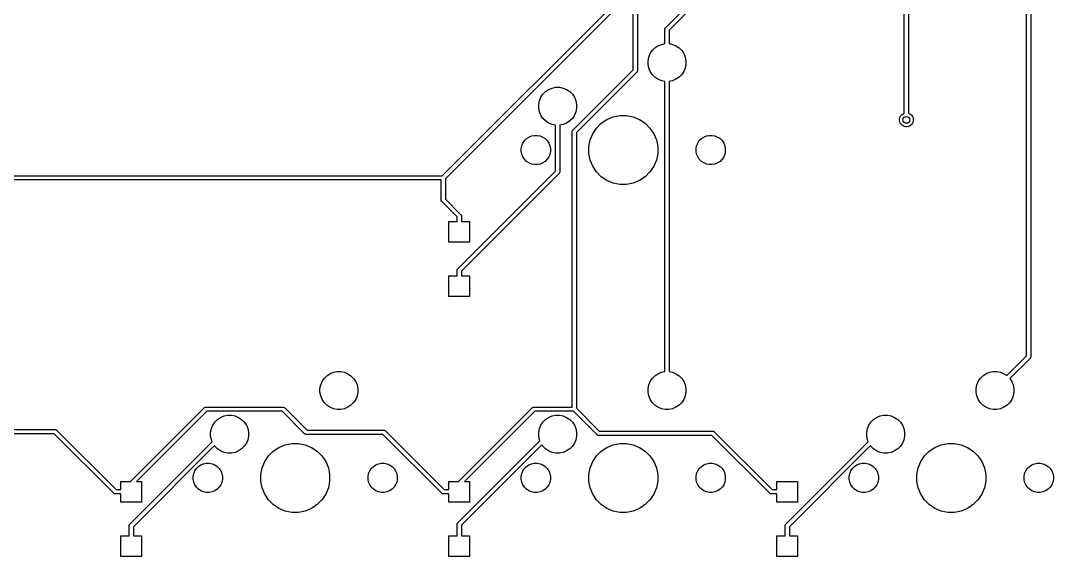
# Model space of a CAD drawing. Extents: x 0.4 to 23, y -16.1 to -0.4.
# Drawn here: x 12.591 to 14.952, y -5.617 to -4.392 of the extents above; entities that cross this region are included whole.
import ezdxf

# ---------------------------------------------------------------- set-up
doc = ezdxf.new("R2010")
doc.units = 0
doc.header["$MEASUREMENT"] = 0
doc.layers.add('BLACK', color=7, linetype='CONTINUOUS')

msp = doc.modelspace()

# ---------------------------------------------------------------- linework, layer by layer
at = {"layer": 'BLACK', "linetype": 'CONTINUOUS'}
for p, q in [((13.555, -4.74625), (14.0583, -4.24296)), ((14.0665, -4.24865), (13.562, -4.75321)), ((14.8907, -5.15859), (14.8907, -4.24258)), ((14.9005, -4.24258), (14.9005, -5.16038)), ((14.0654, -4.40782), (14.1715, -4.30171)), ((14.1772, -4.30994), (14.0737, -4.41351)), ((13.9914, -4.50411), (13.9914, -4.33721)), ((14.0013, -4.33901), (14.0013, -4.50591)), ((14.6113, -4.6036), (14.6113, -4.35916)), ((14.6211, -4.35737), (14.6211, -4.6036)), ((14.0638, -4.41123), (14.0639, -4.4105)), ((14.0638, -4.41147), (14.0638, -4.41123)), ((14.0638, -4.41123), (14.0638, -4.41123)), ((14.0638, -4.41171), (14.0638, -4.41147)), ((14.0638, -4.4443), (14.0638, -4.41171)), ((14.0639, -4.4105), (14.0642, -4.40958)), ((14.0642, -4.40958), (14.0646, -4.40872)), ((14.0646, -4.40872), (14.0652, -4.40797)), ((14.0652, -4.40797), (14.0654, -4.40782)), ((14.0737, -4.41351), (14.0737, -4.4443)), ((14.0304, -4.46697), (14.0351, -4.45987)), ((14.0351, -4.45987), (14.0411, -4.45384)), ((14.0411, -4.45384), (14.0482, -4.4491)), ((14.0482, -4.4491), (14.0561, -4.44584)), ((14.0561, -4.44584), (14.0638, -4.4443)), ((14.0737, -4.4443), (14.0814, -4.44584)), ((14.0814, -4.44584), (14.0893, -4.4491)), ((14.0893, -4.4491), (14.0963, -4.45384)), ((14.0963, -4.45384), (14.1024, -4.45987)), ((14.1024, -4.45987), (14.1071, -4.46697)), ((14.0254, -4.48321), (14.0271, -4.47485)), ((14.0254, -4.49175), (14.0254, -4.48321)), ((14.0271, -4.47485), (14.0304, -4.46697)), ((14.1071, -4.46697), (14.1104, -4.47485)), ((14.1104, -4.47485), (14.112, -4.48321)), ((14.112, -4.48321), (14.112, -4.49175)), ((13.8535, -4.642), (13.9914, -4.50411)), ((13.9996, -4.5098), (13.8618, -4.64769)), ((13.9998, -4.50965), (13.9996, -4.5098)), ((14, -4.50946), (13.9998, -4.50965)), ((14.0004, -4.5089), (14, -4.50946)), ((14, -4.50946), (14, -4.50946)), ((14.0009, -4.50804), (14.0004, -4.5089)), ((14.0012, -4.50711), (14.0009, -4.50799)), ((14.0009, -4.50799), (14.0009, -4.50804)), ((14.0013, -4.50639), (14.0012, -4.50711)), ((14.0013, -4.50591), (14.0013, -4.50615)), ((14.0013, -4.50615), (14.0013, -4.50639)), ((14.0013, -4.50639), (14.0013, -4.50639)), ((14.0271, -4.50011), (14.0254, -4.49175)), ((14.0304, -4.50799), (14.0271, -4.50011)), ((14.0351, -4.51509), (14.0304, -4.50799)), ((14.1071, -4.50799), (14.1024, -4.51509)), ((14.1104, -4.50011), (14.1071, -4.50799)), ((14.112, -4.49175), (14.1104, -4.50011)), ((14.0411, -4.52112), (14.0351, -4.51509)), ((14.0482, -4.52586), (14.0411, -4.52112)), ((14.0561, -4.52912), (14.0482, -4.52586)), ((14.0638, -4.53066), (14.0561, -4.52912)), ((14.0638, -5.1943), (14.0638, -4.53066)), ((14.0814, -4.52912), (14.0737, -4.53066)), ((14.0737, -4.53066), (14.0737, -5.1943)), ((14.0893, -4.52586), (14.0814, -4.52912)), ((14.0963, -4.52112), (14.0893, -4.52586)), ((14.1024, -4.51509), (14.0963, -4.52112)), ((13.7851, -4.55987), (13.7911, -4.55384)), ((13.7911, -4.55384), (13.7982, -4.5491)), ((13.7982, -4.5491), (13.8061, -4.54584)), ((13.8061, -4.54584), (13.8145, -4.54417)), ((13.8145, -4.54417), (13.823, -4.54417)), ((13.823, -4.54417), (13.8314, -4.54584)), ((13.8314, -4.54584), (13.8393, -4.5491)), ((13.8393, -4.5491), (13.8463, -4.55384)), ((13.8463, -4.55384), (13.8524, -4.55987)), ((13.7754, -4.58321), (13.7771, -4.57485)), ((13.7771, -4.57485), (13.7804, -4.56697)), ((13.7804, -4.56697), (13.7851, -4.55987)), ((13.8524, -4.55987), (13.8571, -4.56697)), ((13.8571, -4.56697), (13.8604, -4.57485)), ((13.8604, -4.57485), (13.862, -4.58321)), ((13.7754, -4.59175), (13.7754, -4.58321)), ((13.7771, -4.60011), (13.7754, -4.59175)), ((13.7804, -4.60799), (13.7771, -4.60011)), ((13.8604, -4.60011), (13.8571, -4.60799)), ((13.862, -4.59175), (13.8604, -4.60011)), ((13.862, -4.58321), (13.862, -4.59175)), ((14.6088, -4.60465), (14.6113, -4.6036)), ((14.6211, -4.6036), (14.6237, -4.60465)), ((13.7851, -4.61509), (13.7804, -4.60799)), ((13.7911, -4.62112), (13.7851, -4.61509)), ((13.7982, -4.62586), (13.7911, -4.62112)), ((13.8061, -4.62912), (13.7982, -4.62586)), ((13.8393, -4.62586), (13.8314, -4.62912)), ((13.8463, -4.62112), (13.8393, -4.62586)), ((13.8524, -4.61509), (13.8463, -4.62112)), ((13.8571, -4.60799), (13.8524, -4.61509)), ((13.9076, -4.63729), (13.9185, -4.62632)), ((13.9185, -4.62632), (13.9314, -4.6177)), ((13.9314, -4.6177), (13.9458, -4.61177)), ((13.9458, -4.61177), (13.961, -4.60874)), ((13.961, -4.60874), (13.9765, -4.60874)), ((13.9765, -4.60874), (13.9917, -4.61177)), ((13.9917, -4.61177), (14.006, -4.6177)), ((14.006, -4.6177), (14.0189, -4.62632)), ((14.0189, -4.62632), (14.0299, -4.63729)), ((14.6005, -4.61706), (14.6011, -4.61401)), ((14.6005, -4.62016), (14.6005, -4.61706)), ((14.6011, -4.6232), (14.6005, -4.62016)), ((14.6011, -4.61401), (14.6023, -4.61115)), ((14.6023, -4.62607), (14.6011, -4.6232)), ((14.6023, -4.61115), (14.604, -4.60857)), ((14.604, -4.62865), (14.6023, -4.62607)), ((14.604, -4.60857), (14.6062, -4.60637)), ((14.6062, -4.60637), (14.6088, -4.60465)), ((14.6237, -4.60465), (14.6263, -4.60637)), ((14.6263, -4.60637), (14.6285, -4.60857)), ((14.6285, -4.60857), (14.6302, -4.61115)), ((14.6302, -4.62607), (14.6285, -4.62865)), ((14.6302, -4.61115), (14.6314, -4.61401)), ((14.6314, -4.6232), (14.6302, -4.62607)), ((14.6314, -4.61401), (14.632, -4.61706)), ((14.632, -4.62016), (14.6314, -4.6232)), ((14.632, -4.61706), (14.632, -4.62016)), ((13.8138, -4.63066), (13.8061, -4.62912)), ((13.8138, -4.73555), (13.8138, -4.63066)), ((13.8314, -4.62912), (13.8237, -4.63066)), ((13.8237, -4.63066), (13.8237, -4.73735)), ((13.8519, -4.64541), (13.852, -4.64469)), ((13.8519, -4.64565), (13.8519, -4.64541)), ((13.8519, -4.64541), (13.8519, -4.64541)), ((13.8519, -4.64589), (13.8519, -4.64565)), ((13.8519, -5.27537), (13.8519, -4.64589)), ((13.852, -4.64469), (13.8523, -4.64376)), ((13.8523, -4.64376), (13.8527, -4.64291)), ((13.8527, -4.64291), (13.8533, -4.64216)), ((13.8533, -4.64216), (13.8535, -4.642)), ((13.8618, -4.64769), (13.8618, -5.27825)), ((13.893, -4.66451), (13.899, -4.65018)), ((13.899, -4.65018), (13.9076, -4.63729)), ((14.0299, -4.63729), (14.0385, -4.65018)), ((14.0385, -4.65018), (14.0445, -4.66451)), ((14.6062, -4.63084), (14.604, -4.62865)), ((14.6088, -4.63256), (14.6062, -4.63084)), ((14.6116, -4.63375), (14.6088, -4.63256)), ((14.6147, -4.63435), (14.6116, -4.63375)), ((14.6178, -4.63435), (14.6147, -4.63435)), ((14.6208, -4.63375), (14.6178, -4.63435)), ((14.6237, -4.63256), (14.6208, -4.63375)), ((14.6263, -4.63084), (14.6237, -4.63256)), ((14.6285, -4.62865), (14.6263, -4.63084)), ((13.7366, -4.67772), (13.7391, -4.67163)), ((13.7391, -4.67163), (13.7427, -4.66615)), ((13.7427, -4.66615), (13.7474, -4.66149)), ((13.7474, -4.66149), (13.7529, -4.65782)), ((13.7529, -4.65782), (13.759, -4.6553)), ((13.759, -4.6553), (13.7654, -4.65402)), ((13.7654, -4.65402), (13.772, -4.65402)), ((13.772, -4.65402), (13.7785, -4.6553)), ((13.7785, -4.6553), (13.7846, -4.65782)), ((13.7846, -4.65782), (13.7901, -4.66149)), ((13.7901, -4.66149), (13.7947, -4.66615)), ((13.7947, -4.66615), (13.7984, -4.67163)), ((13.7984, -4.67163), (13.8009, -4.67772)), ((13.89, -4.67973), (13.893, -4.66451)), ((14.0445, -4.66451), (14.0475, -4.67973)), ((14.1366, -4.67772), (14.1391, -4.67163)), ((14.1391, -4.67163), (14.1427, -4.66615)), ((14.1427, -4.66615), (14.1474, -4.66149)), ((14.1474, -4.66149), (14.1529, -4.65782)), ((14.1529, -4.65782), (14.159, -4.6553)), ((14.159, -4.6553), (14.1654, -4.65402)), ((14.1654, -4.65402), (14.172, -4.65402)), ((14.172, -4.65402), (14.1785, -4.6553)), ((14.1785, -4.6553), (14.1846, -4.65782)), ((14.1846, -4.65782), (14.1901, -4.66149)), ((14.1901, -4.66149), (14.1947, -4.66615)), ((14.1947, -4.66615), (14.1984, -4.67163)), ((14.1984, -4.67163), (14.2009, -4.67772)), ((13.7353, -4.68418), (13.7366, -4.67772)), ((13.7353, -4.69078), (13.7353, -4.68418)), ((13.7366, -4.69724), (13.7353, -4.69078)), ((13.7391, -4.70333), (13.7366, -4.69724)), ((13.8009, -4.69724), (13.7984, -4.70333)), ((13.8009, -4.67772), (13.8022, -4.68418)), ((13.8022, -4.69078), (13.8009, -4.69724)), ((13.8022, -4.68418), (13.8022, -4.69078)), ((13.89, -4.69524), (13.89, -4.67973)), ((13.893, -4.71045), (13.89, -4.69524)), ((14.0475, -4.69524), (14.0445, -4.71045)), ((14.0475, -4.67973), (14.0475, -4.69524)), ((14.1353, -4.68418), (14.1366, -4.67772)), ((14.1353, -4.69078), (14.1353, -4.68418)), ((14.1366, -4.69724), (14.1353, -4.69078)), ((14.1391, -4.70333), (14.1366, -4.69724)), ((14.2009, -4.69724), (14.1984, -4.70333)), ((14.2009, -4.67772), (14.2022, -4.68418)), ((14.2022, -4.69078), (14.2009, -4.69724)), ((14.2022, -4.68418), (14.2022, -4.69078)), ((13.7427, -4.70881), (13.7391, -4.70333)), ((13.7474, -4.71347), (13.7427, -4.70881)), ((13.7529, -4.71714), (13.7474, -4.71347)), ((13.759, -4.71966), (13.7529, -4.71714)), ((13.7654, -4.72094), (13.759, -4.71966)), ((13.772, -4.72094), (13.7654, -4.72094)), ((13.7785, -4.71966), (13.772, -4.72094)), ((13.7846, -4.71714), (13.7785, -4.71966)), ((13.7901, -4.71347), (13.7846, -4.71714)), ((13.7947, -4.70881), (13.7901, -4.71347)), ((13.7984, -4.70333), (13.7947, -4.70881)), ((13.899, -4.72478), (13.893, -4.71045)), ((14.0445, -4.71045), (14.0385, -4.72478)), ((14.1427, -4.70881), (14.1391, -4.70333)), ((14.1474, -4.71347), (14.1427, -4.70881)), ((14.1529, -4.71714), (14.1474, -4.71347)), ((14.159, -4.71966), (14.1529, -4.71714)), ((14.1654, -4.72094), (14.159, -4.71966)), ((14.172, -4.72094), (14.1654, -4.72094)), ((14.1785, -4.71966), (14.172, -4.72094)), ((14.1846, -4.71714), (14.1785, -4.71966)), ((14.1901, -4.71347), (14.1846, -4.71714)), ((14.1947, -4.70881), (14.1901, -4.71347)), ((14.1984, -4.70333), (14.1947, -4.70881)), ((13.5904, -4.95894), (13.8138, -4.73555)), ((13.822, -4.74124), (13.5987, -4.96462)), ((13.8222, -4.74108), (13.822, -4.74124)), ((13.8224, -4.7409), (13.8222, -4.74108)), ((13.8229, -4.74033), (13.8224, -4.7409)), ((13.8224, -4.7409), (13.8224, -4.7409)), ((13.8233, -4.73948), (13.8229, -4.74033)), ((13.8236, -4.73855), (13.8233, -4.73948)), ((13.8237, -4.73783), (13.8236, -4.73855)), ((13.8237, -4.73735), (13.8237, -4.73759)), ((13.8237, -4.73759), (13.8237, -4.73783)), ((13.8237, -4.73783), (13.8237, -4.73783)), ((13.9076, -4.73767), (13.899, -4.72478)), ((13.9185, -4.74864), (13.9076, -4.73767)), ((14.0299, -4.73767), (14.0189, -4.74864)), ((14.0385, -4.72478), (14.0299, -4.73767)), ((13.5521, -4.75609), (11.8187, -4.75609)), ((11.8205, -4.74625), (13.555, -4.74625)), ((13.5521, -4.80164), (13.5521, -4.75609)), ((13.562, -4.75321), (13.562, -4.79985)), ((13.9314, -4.75726), (13.9185, -4.74864)), ((13.9458, -4.76319), (13.9314, -4.75726)), ((13.961, -4.76622), (13.9458, -4.76319)), ((13.9765, -4.76622), (13.961, -4.76622)), ((13.9917, -4.76319), (13.9765, -4.76622)), ((14.006, -4.75726), (13.9917, -4.76319)), ((14.0189, -4.74864), (14.006, -4.75726)), ((13.5521, -4.80189), (13.5521, -4.80164)), ((13.5522, -4.80285), (13.5521, -4.80189)), ((13.5525, -4.80378), (13.5522, -4.80285)), ((13.5529, -4.80463), (13.5525, -4.80378)), ((13.5534, -4.80519), (13.5529, -4.80463)), ((13.5536, -4.80538), (13.5534, -4.80519)), ((13.5537, -4.80554), (13.5536, -4.80538)), ((13.5888, -4.84061), (13.5537, -4.80554)), ((13.562, -4.79985), (13.597, -4.83492)), ((13.597, -4.83492), (13.5972, -4.83507)), ((13.5972, -4.83507), (13.5974, -4.83526)), ((13.5974, -4.83526), (13.5974, -4.83526)), ((13.5974, -4.83526), (13.5978, -4.83573)), ((13.5978, -4.83573), (13.5979, -4.83582)), ((13.5979, -4.83582), (13.5983, -4.83668)), ((13.5983, -4.83668), (13.5986, -4.83761)), ((13.5986, -4.83761), (13.5987, -4.83833)), ((13.5987, -4.83833), (13.5987, -4.83833)), ((13.5987, -4.83833), (13.5987, -4.83857)), ((13.5987, -4.83857), (13.5987, -4.83881)), ((13.5987, -4.83881), (13.5987, -4.85138)), ((13.5701, -4.89862), (13.5701, -4.85138)), ((13.5701, -4.85138), (13.5888, -4.85138)), ((13.5888, -4.85138), (13.5888, -4.84061)), ((13.5987, -4.85138), (13.6174, -4.85138)), ((13.6174, -4.85138), (13.6174, -4.89862)), ((13.6174, -4.89862), (13.5701, -4.89862)), ((13.5701, -5.02264), (13.5701, -4.97539)), ((13.5701, -4.97539), (13.5888, -4.97539)), ((13.5888, -4.96219), (13.5889, -4.96162)), ((13.5888, -4.96259), (13.5888, -4.96219)), ((13.5888, -4.96283), (13.5888, -4.96259)), ((13.5888, -4.97539), (13.5888, -4.96283)), ((13.5889, -4.96162), (13.589, -4.96139)), ((13.589, -4.96139), (13.5892, -4.96069)), ((13.5892, -4.96069), (13.5896, -4.95984)), ((13.5896, -4.95984), (13.5901, -4.95928)), ((13.5901, -4.95928), (13.5902, -4.95909)), ((13.5901, -4.95928), (13.5901, -4.95928)), ((13.5902, -4.95909), (13.5904, -4.95894)), ((13.5987, -4.96462), (13.5987, -4.97539)), ((13.5987, -4.97539), (13.6174, -4.97539)), ((13.6174, -4.97539), (13.6174, -5.02264)), ((13.6174, -5.02264), (13.5701, -5.02264)), ((14.8458, -5.20347), (14.8907, -5.15859)), ((14.8989, -5.16428), (14.8528, -5.21043)), ((14.8991, -5.16412), (14.8989, -5.16428)), ((14.8992, -5.16394), (14.8991, -5.16412)), ((14.8997, -5.16337), (14.8992, -5.16394)), ((14.8992, -5.16394), (14.8992, -5.16394)), ((14.9002, -5.16252), (14.8997, -5.16337)), ((14.9004, -5.16159), (14.9002, -5.16252)), ((14.9005, -5.16087), (14.9004, -5.16159)), ((14.9005, -5.16038), (14.9005, -5.16063)), ((14.9005, -5.16063), (14.9005, -5.16087)), ((14.9005, -5.16087), (14.9005, -5.16087)), ((13.3061, -5.19584), (13.3145, -5.19417)), ((13.3145, -5.19417), (13.323, -5.19417)), ((13.323, -5.19417), (13.3314, -5.19584)), ((14.0561, -5.19584), (14.0638, -5.1943)), ((14.0737, -5.1943), (14.0814, -5.19584)), ((14.8061, -5.19584), (14.8145, -5.19417)), ((14.8145, -5.19417), (14.823, -5.19417)), ((14.823, -5.19417), (14.8314, -5.19584)), ((13.2771, -5.22485), (13.2804, -5.21697)), ((13.2804, -5.21697), (13.2851, -5.20987)), ((13.2851, -5.20987), (13.2911, -5.20384)), ((13.2911, -5.20384), (13.2982, -5.1991)), ((13.2982, -5.1991), (13.3061, -5.19584)), ((13.3314, -5.19584), (13.3393, -5.1991)), ((13.3393, -5.1991), (13.3463, -5.20384)), ((13.3463, -5.20384), (13.3524, -5.20987)), ((13.3524, -5.20987), (13.3571, -5.21697)), ((13.3571, -5.21697), (13.3604, -5.22485)), ((14.0271, -5.22485), (14.0304, -5.21697)), ((14.0304, -5.21697), (14.0351, -5.20987)), ((14.0351, -5.20987), (14.0411, -5.20384)), ((14.0411, -5.20384), (14.0482, -5.1991)), ((14.0482, -5.1991), (14.0561, -5.19584)), ((14.0814, -5.19584), (14.0893, -5.1991)), ((14.0893, -5.1991), (14.0963, -5.20384)), ((14.0963, -5.20384), (14.1024, -5.20987)), ((14.1024, -5.20987), (14.1071, -5.21697)), ((14.1071, -5.21697), (14.1104, -5.22485)), ((14.7771, -5.22485), (14.7804, -5.21697)), ((14.7804, -5.21697), (14.7851, -5.20987)), ((14.7851, -5.20987), (14.7911, -5.20384)), ((14.7911, -5.20384), (14.7982, -5.1991)), ((14.7982, -5.1991), (14.8061, -5.19584)), ((14.8314, -5.19584), (14.8393, -5.1991)), ((14.8393, -5.1991), (14.8458, -5.20347)), ((14.8528, -5.21043), (14.8571, -5.21697)), ((14.8571, -5.21697), (14.8604, -5.22485)), ((13.2754, -5.23321), (13.2771, -5.22485)), ((13.2754, -5.24175), (13.2754, -5.23321)), ((13.2771, -5.25011), (13.2754, -5.24175)), ((13.3604, -5.22485), (13.362, -5.23321)), ((13.362, -5.24175), (13.3604, -5.25011)), ((13.362, -5.23321), (13.362, -5.24175)), ((14.0254, -5.23321), (14.0271, -5.22485)), ((14.0254, -5.24175), (14.0254, -5.23321)), ((14.0271, -5.25011), (14.0254, -5.24175)), ((14.1104, -5.22485), (14.112, -5.23321)), ((14.112, -5.24175), (14.1104, -5.25011)), ((14.112, -5.23321), (14.112, -5.24175)), ((14.7754, -5.23321), (14.7771, -5.22485)), ((14.7754, -5.24175), (14.7754, -5.23321)), ((14.7771, -5.25011), (14.7754, -5.24175)), ((14.8604, -5.22485), (14.862, -5.23321)), ((14.862, -5.24175), (14.8604, -5.25011)), ((14.862, -5.23321), (14.862, -5.24175)), ((13.2804, -5.25799), (13.2771, -5.25011)), ((13.2851, -5.26509), (13.2804, -5.25799)), ((13.2911, -5.27112), (13.2851, -5.26509)), ((13.3524, -5.26509), (13.3463, -5.27112)), ((13.3571, -5.25799), (13.3524, -5.26509)), ((13.3604, -5.25011), (13.3571, -5.25799)), ((14.0304, -5.25799), (14.0271, -5.25011)), ((14.0351, -5.26509), (14.0304, -5.25799)), ((14.0411, -5.27112), (14.0351, -5.26509)), ((14.1024, -5.26509), (14.0963, -5.27112)), ((14.1071, -5.25799), (14.1024, -5.26509)), ((14.1104, -5.25011), (14.1071, -5.25799)), ((14.7804, -5.25799), (14.7771, -5.25011)), ((14.7851, -5.26509), (14.7804, -5.25799)), ((14.7911, -5.27112), (14.7851, -5.26509)), ((14.8524, -5.26509), (14.8463, -5.27112)), ((14.8571, -5.25799), (14.8524, -5.26509)), ((14.8604, -5.25011), (14.8571, -5.25799)), ((12.8422, -5.44563), (13.0108, -5.27698)), ((13.0165, -5.28521), (12.8561, -5.44563)), ((13.0108, -5.27698), (13.011, -5.27679)), ((13.011, -5.27679), (13.0112, -5.27664)), ((13.0112, -5.27664), (13.0117, -5.27618)), ((13.0112, -5.27664), (13.0112, -5.27664)), ((13.0117, -5.27618), (13.0126, -5.27572)), ((13.0117, -5.27618), (13.0117, -5.27618)), ((13.0117, -5.27618), (13.0117, -5.27618)), ((13.0126, -5.27572), (13.0135, -5.27544)), ((13.0135, -5.27544), (13.0142, -5.27537)), ((13.0142, -5.27537), (13.0145, -5.27535)), ((13.0142, -5.27537), (13.0142, -5.27537)), ((13.0145, -5.27535), (13.0147, -5.27537)), ((13.0147, -5.27537), (13.1908, -5.27537)), ((13.189, -5.28521), (13.0165, -5.28521)), ((13.2403, -5.33654), (13.189, -5.28521)), ((13.1908, -5.27537), (13.191, -5.27535)), ((13.191, -5.27535), (13.1913, -5.27537)), ((13.1913, -5.27537), (13.1913, -5.27537)), ((13.1913, -5.27537), (13.192, -5.27544)), ((13.192, -5.27544), (13.1929, -5.27572)), ((13.1929, -5.27572), (13.1938, -5.27618)), ((13.1938, -5.27618), (13.1945, -5.27679)), ((13.1945, -5.27679), (13.1947, -5.27698)), ((13.1947, -5.27698), (13.246, -5.32831)), ((13.2982, -5.27586), (13.2911, -5.27112)), ((13.3061, -5.27912), (13.2982, -5.27586)), ((13.3145, -5.28079), (13.3061, -5.27912)), ((13.323, -5.28079), (13.3145, -5.28079)), ((13.3314, -5.27912), (13.323, -5.28079)), ((13.3393, -5.27586), (13.3314, -5.27912)), ((13.3463, -5.27112), (13.3393, -5.27586)), ((13.5922, -5.44563), (13.7608, -5.27698)), ((13.7665, -5.28521), (13.6061, -5.44563)), ((13.7608, -5.27698), (13.761, -5.27679)), ((13.761, -5.27679), (13.7612, -5.27664)), ((13.7612, -5.27664), (13.7617, -5.27618)), ((13.7612, -5.27664), (13.7612, -5.27664)), ((13.7617, -5.27618), (13.7626, -5.27572)), ((13.7617, -5.27618), (13.7617, -5.27618)), ((13.7617, -5.27618), (13.7617, -5.27618)), ((13.7626, -5.27572), (13.7635, -5.27544)), ((13.7635, -5.27544), (13.7642, -5.27537)), ((13.7642, -5.27537), (13.7645, -5.27535)), ((13.7642, -5.27537), (13.7642, -5.27537)), ((13.7645, -5.27535), (13.7647, -5.27537)), ((13.7647, -5.27537), (13.8519, -5.27537)), ((13.8548, -5.28521), (13.7665, -5.28521)), ((13.9081, -5.33851), (13.8548, -5.28521)), ((13.8618, -5.27825), (13.9138, -5.33028)), ((14.0482, -5.27586), (14.0411, -5.27112)), ((14.0561, -5.27912), (14.0482, -5.27586)), ((14.0645, -5.28079), (14.0561, -5.27912)), ((14.073, -5.28079), (14.0645, -5.28079)), ((14.0814, -5.27912), (14.073, -5.28079)), ((14.0893, -5.27586), (14.0814, -5.27912)), ((14.0963, -5.27112), (14.0893, -5.27586)), ((14.7982, -5.27586), (14.7911, -5.27112)), ((14.8061, -5.27912), (14.7982, -5.27586)), ((14.8145, -5.28079), (14.8061, -5.27912)), ((14.823, -5.28079), (14.8145, -5.28079)), ((14.8314, -5.27912), (14.823, -5.28079)), ((14.8393, -5.27586), (14.8314, -5.27912)), ((14.8463, -5.27112), (14.8393, -5.27586)), ((13.0304, -5.31697), (13.0351, -5.30987)), ((13.0351, -5.30987), (13.0411, -5.30384)), ((13.0411, -5.30384), (13.0482, -5.2991)), ((13.0482, -5.2991), (13.0561, -5.29584)), ((13.0561, -5.29584), (13.0645, -5.29417)), ((13.0645, -5.29417), (13.073, -5.29417)), ((13.073, -5.29417), (13.0814, -5.29584)), ((13.0814, -5.29584), (13.0893, -5.2991)), ((13.0893, -5.2991), (13.0963, -5.30384)), ((13.0963, -5.30384), (13.1024, -5.30987)), ((13.1024, -5.30987), (13.1071, -5.31697)), ((13.7804, -5.31697), (13.7851, -5.30987)), ((13.7851, -5.30987), (13.7911, -5.30384)), ((13.7911, -5.30384), (13.7982, -5.2991)), ((13.7982, -5.2991), (13.8061, -5.29584)), ((13.8061, -5.29584), (13.8145, -5.29417)), ((13.8145, -5.29417), (13.823, -5.29417)), ((13.823, -5.29417), (13.8314, -5.29584)), ((13.8314, -5.29584), (13.8393, -5.2991)), ((13.8393, -5.2991), (13.8463, -5.30384)), ((13.8463, -5.30384), (13.8524, -5.30987)), ((13.8524, -5.30987), (13.8571, -5.31697)), ((14.5304, -5.31697), (14.5351, -5.30987)), ((14.5351, -5.30987), (14.5411, -5.30384)), ((14.5411, -5.30384), (14.5482, -5.2991)), ((14.5482, -5.2991), (14.5561, -5.29584)), ((14.5561, -5.29584), (14.5645, -5.29417)), ((14.5645, -5.29417), (14.573, -5.29417)), ((14.573, -5.29417), (14.5814, -5.29584)), ((14.5814, -5.29584), (14.5893, -5.2991)), ((14.5893, -5.2991), (14.5963, -5.30384)), ((14.5963, -5.30384), (14.6024, -5.30987)), ((14.6024, -5.30987), (14.6071, -5.31697)), ((12.6674, -5.33631), (12.1859, -5.33631)), ((12.1877, -5.32647), (12.6692, -5.32647)), ((12.8037, -5.47256), (12.6674, -5.33631)), ((12.6692, -5.32647), (12.6694, -5.32644)), ((12.6694, -5.32644), (12.6697, -5.32647)), ((12.6697, -5.32647), (12.6697, -5.32647)), ((12.6697, -5.32647), (12.6704, -5.32654)), ((12.6704, -5.32654), (12.6713, -5.32682)), ((12.6713, -5.32682), (12.6722, -5.32728)), ((12.6722, -5.32728), (12.6729, -5.32789)), ((12.6729, -5.32789), (12.6731, -5.32808)), ((12.6731, -5.32808), (12.8093, -5.46433)), ((13.0254, -5.33321), (13.0271, -5.32485)), ((13.0254, -5.34175), (13.0254, -5.33321)), ((13.0271, -5.32485), (13.0304, -5.31697)), ((13.1071, -5.31697), (13.1104, -5.32485)), ((13.1104, -5.32485), (13.112, -5.33321)), ((13.112, -5.33321), (13.112, -5.34175)), ((13.246, -5.32831), (13.421, -5.32831)), ((13.421, -5.32831), (13.4213, -5.32828)), ((13.4213, -5.32828), (13.4215, -5.32831)), ((13.4215, -5.32831), (13.4215, -5.32831)), ((13.4215, -5.32831), (13.4223, -5.32838)), ((13.4223, -5.32838), (13.4232, -5.32866)), ((13.4232, -5.32866), (13.424, -5.32912)), ((13.424, -5.32912), (13.4248, -5.32973)), ((13.4248, -5.32973), (13.4249, -5.32992)), ((13.4249, -5.32992), (13.5593, -5.46433)), ((13.7754, -5.33321), (13.7771, -5.32485)), ((13.7754, -5.34175), (13.7754, -5.33321)), ((13.7771, -5.32485), (13.7804, -5.31697)), ((13.8571, -5.31697), (13.8604, -5.32485)), ((13.8604, -5.32485), (13.862, -5.33321)), ((13.862, -5.33321), (13.862, -5.34175)), ((13.9138, -5.33028), (14.173, -5.33028)), ((14.173, -5.33028), (14.1733, -5.33025)), ((14.1733, -5.33025), (14.1735, -5.33028)), ((14.1735, -5.33028), (14.1735, -5.33028)), ((14.1735, -5.33028), (14.1742, -5.33035)), ((14.1742, -5.33035), (14.1751, -5.33063)), ((14.1751, -5.33063), (14.176, -5.33109)), ((14.176, -5.33109), (14.1768, -5.3317)), ((14.1768, -5.3317), (14.1769, -5.33189)), ((14.1769, -5.33189), (14.3093, -5.46433)), ((14.5254, -5.33321), (14.5271, -5.32485)), ((14.5254, -5.34175), (14.5254, -5.33321)), ((14.5271, -5.32485), (14.5304, -5.31697)), ((14.6071, -5.31697), (14.6104, -5.32485)), ((14.6104, -5.32485), (14.612, -5.33321)), ((14.612, -5.33321), (14.612, -5.34175)), ((12.8404, -5.54337), (13.029, -5.35477)), ((13.0271, -5.35011), (13.0254, -5.34175)), ((13.029, -5.35477), (13.0271, -5.35011)), ((13.1071, -5.35799), (13.1024, -5.36509)), ((13.1104, -5.35011), (13.1071, -5.35799)), ((13.112, -5.34175), (13.1104, -5.35011)), ((13.1958, -5.36177), (13.211, -5.35874)), ((13.211, -5.35874), (13.2265, -5.35874)), ((13.2265, -5.35874), (13.2417, -5.36177)), ((13.2405, -5.33672), (13.2403, -5.33654)), ((13.2407, -5.33688), (13.2405, -5.33672)), ((13.2412, -5.33732), (13.2407, -5.33688)), ((13.2407, -5.33688), (13.2407, -5.33688)), ((13.2412, -5.33734), (13.2412, -5.33732)), ((13.2421, -5.3378), (13.2412, -5.33734)), ((13.243, -5.33808), (13.2421, -5.3378)), ((13.2437, -5.33815), (13.243, -5.33808)), ((13.244, -5.33817), (13.2437, -5.33815)), ((13.2437, -5.33815), (13.2437, -5.33815)), ((13.2442, -5.33815), (13.244, -5.33817)), ((13.4192, -5.33815), (13.2442, -5.33815)), ((13.5537, -5.47256), (13.4192, -5.33815)), ((13.5904, -5.54015), (13.7781, -5.3525)), ((13.7771, -5.35011), (13.7754, -5.34175)), ((13.7781, -5.3525), (13.7771, -5.35011)), ((13.8571, -5.35799), (13.8524, -5.36509)), ((13.8604, -5.35011), (13.8571, -5.35799)), ((13.862, -5.34175), (13.8604, -5.35011)), ((13.9082, -5.33869), (13.9081, -5.33851)), ((13.9084, -5.33885), (13.9082, -5.33869)), ((13.9089, -5.33923), (13.9084, -5.33885)), ((13.9084, -5.33885), (13.9084, -5.33885)), ((13.909, -5.33931), (13.9089, -5.33923)), ((13.9098, -5.33977), (13.909, -5.33931)), ((13.9108, -5.34005), (13.9098, -5.33977)), ((13.9115, -5.34012), (13.9108, -5.34005)), ((13.9117, -5.34014), (13.9115, -5.34012)), ((13.9115, -5.34012), (13.9115, -5.34012)), ((13.912, -5.34012), (13.9117, -5.34014)), ((14.1712, -5.34012), (13.912, -5.34012)), ((13.9458, -5.36177), (13.961, -5.35874)), ((13.961, -5.35874), (13.9765, -5.35874)), ((13.9765, -5.35874), (13.9917, -5.36177)), ((14.3037, -5.47256), (14.1712, -5.34012)), ((14.3404, -5.54337), (14.529, -5.35477)), ((14.5271, -5.35011), (14.5254, -5.34175)), ((14.529, -5.35477), (14.5271, -5.35011)), ((14.6071, -5.35799), (14.6024, -5.36509)), ((14.6104, -5.35011), (14.6071, -5.35799)), ((14.612, -5.34175), (14.6104, -5.35011)), ((14.6958, -5.36177), (14.711, -5.35874)), ((14.711, -5.35874), (14.7265, -5.35874)), ((14.7265, -5.35874), (14.7417, -5.36177)), ((13.0341, -5.36361), (12.8487, -5.54906)), ((13.0351, -5.36509), (13.0341, -5.36361)), ((13.0411, -5.37112), (13.0351, -5.36509)), ((13.0482, -5.37586), (13.0411, -5.37112)), ((13.0561, -5.37912), (13.0482, -5.37586)), ((13.0645, -5.38079), (13.0561, -5.37912)), ((13.073, -5.38079), (13.0645, -5.38079)), ((13.0814, -5.37912), (13.073, -5.38079)), ((13.0893, -5.37586), (13.0814, -5.37912)), ((13.0963, -5.37112), (13.0893, -5.37586)), ((13.1024, -5.36509), (13.0963, -5.37112)), ((13.1576, -5.38729), (13.1685, -5.37632)), ((13.1685, -5.37632), (13.1814, -5.3677)), ((13.1814, -5.3677), (13.1958, -5.36177)), ((13.2417, -5.36177), (13.256, -5.3677)), ((13.256, -5.3677), (13.2689, -5.37632)), ((13.2689, -5.37632), (13.2799, -5.38729)), ((13.7828, -5.36168), (13.5987, -5.54584)), ((13.7851, -5.36509), (13.7828, -5.36168)), ((13.7911, -5.37112), (13.7851, -5.36509)), ((13.7982, -5.37586), (13.7911, -5.37112)), ((13.8061, -5.37912), (13.7982, -5.37586)), ((13.8145, -5.38079), (13.8061, -5.37912)), ((13.823, -5.38079), (13.8145, -5.38079)), ((13.8314, -5.37912), (13.823, -5.38079)), ((13.8393, -5.37586), (13.8314, -5.37912)), ((13.8463, -5.37112), (13.8393, -5.37586)), ((13.8524, -5.36509), (13.8463, -5.37112)), ((13.9076, -5.38729), (13.9185, -5.37632)), ((13.9185, -5.37632), (13.9314, -5.3677)), ((13.9314, -5.3677), (13.9458, -5.36177)), ((13.9917, -5.36177), (14.006, -5.3677)), ((14.006, -5.3677), (14.0189, -5.37632)), ((14.0189, -5.37632), (14.0299, -5.38729)), ((14.5341, -5.36361), (14.3487, -5.54906)), ((14.5351, -5.36509), (14.5341, -5.36361)), ((14.5411, -5.37112), (14.5351, -5.36509)), ((14.5482, -5.37586), (14.5411, -5.37112)), ((14.5561, -5.37912), (14.5482, -5.37586)), ((14.5645, -5.38079), (14.5561, -5.37912)), ((14.573, -5.38079), (14.5645, -5.38079)), ((14.5814, -5.37912), (14.573, -5.38079)), ((14.5893, -5.37586), (14.5814, -5.37912)), ((14.5963, -5.37112), (14.5893, -5.37586)), ((14.6024, -5.36509), (14.5963, -5.37112)), ((14.6576, -5.38729), (14.6685, -5.37632)), ((14.6685, -5.37632), (14.6814, -5.3677)), ((14.6814, -5.3677), (14.6958, -5.36177)), ((14.7417, -5.36177), (14.756, -5.3677)), ((14.756, -5.3677), (14.7689, -5.37632)), ((14.7689, -5.37632), (14.7799, -5.38729)), ((13.0029, -5.40782), (13.009, -5.4053)), ((13.009, -5.4053), (13.0154, -5.40402)), ((13.0154, -5.40402), (13.022, -5.40402)), ((13.022, -5.40402), (13.0285, -5.4053)), ((13.0285, -5.4053), (13.0346, -5.40782)), ((13.143, -5.41451), (13.149, -5.40018)), ((13.149, -5.40018), (13.1576, -5.38729)), ((13.2799, -5.38729), (13.2885, -5.40018)), ((13.2885, -5.40018), (13.2945, -5.41451)), ((13.4029, -5.40782), (13.409, -5.4053)), ((13.409, -5.4053), (13.4154, -5.40402)), ((13.4154, -5.40402), (13.422, -5.40402)), ((13.422, -5.40402), (13.4285, -5.4053)), ((13.4285, -5.4053), (13.4346, -5.40782)), ((13.7529, -5.40782), (13.759, -5.4053)), ((13.759, -5.4053), (13.7654, -5.40402)), ((13.7654, -5.40402), (13.772, -5.40402)), ((13.772, -5.40402), (13.7785, -5.4053)), ((13.7785, -5.4053), (13.7846, -5.40782)), ((13.893, -5.41451), (13.899, -5.40018)), ((13.899, -5.40018), (13.9076, -5.38729)), ((14.0299, -5.38729), (14.0385, -5.40018)), ((14.0385, -5.40018), (14.0445, -5.41451)), ((14.1529, -5.40782), (14.159, -5.4053)), ((14.159, -5.4053), (14.1654, -5.40402)), ((14.1654, -5.40402), (14.172, -5.40402)), ((14.172, -5.40402), (14.1785, -5.4053)), ((14.1785, -5.4053), (14.1846, -5.40782)), ((14.5029, -5.40782), (14.509, -5.4053)), ((14.509, -5.4053), (14.5154, -5.40402)), ((14.5154, -5.40402), (14.522, -5.40402)), ((14.522, -5.40402), (14.5285, -5.4053)), ((14.5285, -5.4053), (14.5346, -5.40782)), ((14.643, -5.41451), (14.649, -5.40018)), ((14.649, -5.40018), (14.6576, -5.38729)), ((14.7799, -5.38729), (14.7885, -5.40018)), ((14.7885, -5.40018), (14.7945, -5.41451)), ((14.9029, -5.40782), (14.909, -5.4053)), ((14.909, -5.4053), (14.9154, -5.40402)), ((14.9154, -5.40402), (14.922, -5.40402)), ((14.922, -5.40402), (14.9285, -5.4053)), ((14.9285, -5.4053), (14.9346, -5.40782)), ((12.9853, -5.43418), (12.9866, -5.42772)), ((12.9866, -5.42772), (12.9891, -5.42163)), ((12.9891, -5.42163), (12.9927, -5.41615)), ((12.9927, -5.41615), (12.9974, -5.41149)), ((12.9974, -5.41149), (13.0029, -5.40782)), ((13.0346, -5.40782), (13.0401, -5.41149)), ((13.0401, -5.41149), (13.0447, -5.41615)), ((13.0447, -5.41615), (13.0484, -5.42163)), ((13.0484, -5.42163), (13.0509, -5.42772)), ((13.0509, -5.42772), (13.0522, -5.43418)), ((13.14, -5.42973), (13.143, -5.41451)), ((13.14, -5.44524), (13.14, -5.42973)), ((13.2945, -5.41451), (13.2975, -5.42973)), ((13.2975, -5.42973), (13.2975, -5.44524)), ((13.3853, -5.43418), (13.3866, -5.42772)), ((13.3866, -5.42772), (13.3891, -5.42163)), ((13.3891, -5.42163), (13.3927, -5.41615)), ((13.3927, -5.41615), (13.3974, -5.41149)), ((13.3974, -5.41149), (13.4029, -5.40782)), ((13.4346, -5.40782), (13.4401, -5.41149)), ((13.4401, -5.41149), (13.4447, -5.41615)), ((13.4447, -5.41615), (13.4484, -5.42163)), ((13.4484, -5.42163), (13.4509, -5.42772)), ((13.4509, -5.42772), (13.4522, -5.43418)), ((13.7353, -5.43418), (13.7366, -5.42772)), ((13.7366, -5.42772), (13.7391, -5.42163)), ((13.7391, -5.42163), (13.7427, -5.41615)), ((13.7427, -5.41615), (13.7474, -5.41149)), ((13.7474, -5.41149), (13.7529, -5.40782)), ((13.7846, -5.40782), (13.7901, -5.41149)), ((13.7901, -5.41149), (13.7947, -5.41615)), ((13.7947, -5.41615), (13.7984, -5.42163)), ((13.7984, -5.42163), (13.8009, -5.42772)), ((13.8009, -5.42772), (13.8022, -5.43418)), ((13.89, -5.42973), (13.893, -5.41451)), ((13.89, -5.44524), (13.89, -5.42973)), ((14.0445, -5.41451), (14.0475, -5.42973)), ((14.0475, -5.42973), (14.0475, -5.44524)), ((14.1353, -5.43418), (14.1366, -5.42772)), ((14.1366, -5.42772), (14.1391, -5.42163)), ((14.1391, -5.42163), (14.1427, -5.41615)), ((14.1427, -5.41615), (14.1474, -5.41149)), ((14.1474, -5.41149), (14.1529, -5.40782)), ((14.1846, -5.40782), (14.1901, -5.41149)), ((14.1901, -5.41149), (14.1947, -5.41615)), ((14.1947, -5.41615), (14.1984, -5.42163)), ((14.1984, -5.42163), (14.2009, -5.42772)), ((14.2009, -5.42772), (14.2022, -5.43418)), ((14.4853, -5.43418), (14.4866, -5.42772)), ((14.4866, -5.42772), (14.4891, -5.42163)), ((14.4891, -5.42163), (14.4927, -5.41615)), ((14.4927, -5.41615), (14.4974, -5.41149)), ((14.4974, -5.41149), (14.5029, -5.40782)), ((14.5346, -5.40782), (14.5401, -5.41149)), ((14.5401, -5.41149), (14.5447, -5.41615)), ((14.5447, -5.41615), (14.5484, -5.42163)), ((14.5484, -5.42163), (14.5509, -5.42772)), ((14.5509, -5.42772), (14.5522, -5.43418)), ((14.64, -5.42973), (14.643, -5.41451)), ((14.64, -5.44524), (14.64, -5.42973)), ((14.7945, -5.41451), (14.7975, -5.42973)), ((14.7975, -5.42973), (14.7975, -5.44524)), ((14.8853, -5.43418), (14.8866, -5.42772)), ((14.8866, -5.42772), (14.8891, -5.42163)), ((14.8891, -5.42163), (14.8927, -5.41615)), ((14.8927, -5.41615), (14.8974, -5.41149)), ((14.8974, -5.41149), (14.9029, -5.40782)), ((14.9346, -5.40782), (14.9401, -5.41149)), ((14.9401, -5.41149), (14.9447, -5.41615)), ((14.9447, -5.41615), (14.9484, -5.42163)), ((14.9484, -5.42163), (14.9509, -5.42772)), ((14.9509, -5.42772), (14.9522, -5.43418)), ((12.8201, -5.46433), (12.8201, -5.44563)), ((12.8201, -5.44563), (12.8422, -5.44563)), ((12.8561, -5.44563), (12.8674, -5.44563)), ((12.8674, -5.44563), (12.8674, -5.49287)), ((12.9853, -5.44078), (12.9853, -5.43418)), ((12.9866, -5.44724), (12.9853, -5.44078)), ((12.9891, -5.45333), (12.9866, -5.44724)), ((12.9927, -5.45881), (12.9891, -5.45333)), ((13.0484, -5.45333), (13.0447, -5.45881)), ((13.0509, -5.44724), (13.0484, -5.45333)), ((13.0522, -5.44078), (13.0509, -5.44724)), ((13.0522, -5.43418), (13.0522, -5.44078)), ((13.143, -5.46045), (13.14, -5.44524)), ((13.2975, -5.44524), (13.2945, -5.46045)), ((13.3853, -5.44078), (13.3853, -5.43418)), ((13.3866, -5.44724), (13.3853, -5.44078)), ((13.3891, -5.45333), (13.3866, -5.44724)), ((13.3927, -5.45881), (13.3891, -5.45333)), ((13.4484, -5.45333), (13.4447, -5.45881)), ((13.4509, -5.44724), (13.4484, -5.45333)), ((13.4522, -5.44078), (13.4509, -5.44724)), ((13.4522, -5.43418), (13.4522, -5.44078)), ((13.5701, -5.46433), (13.5701, -5.44563)), ((13.5701, -5.44563), (13.5922, -5.44563)), ((13.6061, -5.44563), (13.6174, -5.44563)), ((13.6174, -5.44563), (13.6174, -5.49287)), ((13.7353, -5.44078), (13.7353, -5.43418)), ((13.7366, -5.44724), (13.7353, -5.44078)), ((13.7391, -5.45333), (13.7366, -5.44724)), ((13.7427, -5.45881), (13.7391, -5.45333)), ((13.7984, -5.45333), (13.7947, -5.45881)), ((13.8009, -5.44724), (13.7984, -5.45333)), ((13.8022, -5.44078), (13.8009, -5.44724)), ((13.8022, -5.43418), (13.8022, -5.44078)), ((13.893, -5.46045), (13.89, -5.44524)), ((14.0475, -5.44524), (14.0445, -5.46045)), ((14.1353, -5.44078), (14.1353, -5.43418)), ((14.1366, -5.44724), (14.1353, -5.44078)), ((14.1391, -5.45333), (14.1366, -5.44724)), ((14.1427, -5.45881), (14.1391, -5.45333)), ((14.1984, -5.45333), (14.1947, -5.45881)), ((14.2009, -5.44724), (14.1984, -5.45333)), ((14.2022, -5.44078), (14.2009, -5.44724)), ((14.2022, -5.43418), (14.2022, -5.44078)), ((14.3201, -5.46433), (14.3201, -5.44563)), ((14.3201, -5.44563), (14.3674, -5.44563)), ((14.3674, -5.44563), (14.3674, -5.49287)), ((14.4853, -5.44078), (14.4853, -5.43418)), ((14.4866, -5.44724), (14.4853, -5.44078)), ((14.4891, -5.45333), (14.4866, -5.44724)), ((14.4927, -5.45881), (14.4891, -5.45333)), ((14.5484, -5.45333), (14.5447, -5.45881)), ((14.5509, -5.44724), (14.5484, -5.45333)), ((14.5522, -5.44078), (14.5509, -5.44724)), ((14.5522, -5.43418), (14.5522, -5.44078)), ((14.643, -5.46045), (14.64, -5.44524)), ((14.7975, -5.44524), (14.7945, -5.46045)), ((14.8853, -5.44078), (14.8853, -5.43418)), ((14.8866, -5.44724), (14.8853, -5.44078)), ((14.8891, -5.45333), (14.8866, -5.44724)), ((14.8927, -5.45881), (14.8891, -5.45333)), ((14.9484, -5.45333), (14.9447, -5.45881)), ((14.9509, -5.44724), (14.9484, -5.45333)), ((14.9522, -5.44078), (14.9509, -5.44724)), ((14.9522, -5.43418), (14.9522, -5.44078)), ((12.8038, -5.47275), (12.8037, -5.47256)), ((12.804, -5.4729), (12.8038, -5.47275)), ((12.8046, -5.47336), (12.804, -5.4729)), ((12.804, -5.4729), (12.804, -5.4729)), ((12.8054, -5.47382), (12.8046, -5.47336)), ((12.8046, -5.47336), (12.8046, -5.47336)), ((12.8063, -5.4741), (12.8054, -5.47382)), ((12.8071, -5.47417), (12.8063, -5.4741)), ((12.8073, -5.4742), (12.8071, -5.47417)), ((12.8071, -5.47417), (12.8071, -5.47417)), ((12.8076, -5.47417), (12.8073, -5.4742)), ((12.8201, -5.47417), (12.8076, -5.47417)), ((12.8093, -5.46433), (12.8201, -5.46433)), ((12.8201, -5.49287), (12.8201, -5.47417)), ((12.9974, -5.46347), (12.9927, -5.45881)), ((13.0029, -5.46714), (12.9974, -5.46347)), ((13.009, -5.46966), (13.0029, -5.46714)), ((13.0154, -5.47094), (13.009, -5.46966)), ((13.022, -5.47094), (13.0154, -5.47094)), ((13.0285, -5.46966), (13.022, -5.47094)), ((13.0346, -5.46714), (13.0285, -5.46966)), ((13.0401, -5.46347), (13.0346, -5.46714)), ((13.0447, -5.45881), (13.0401, -5.46347)), ((13.149, -5.47478), (13.143, -5.46045)), ((13.1576, -5.48767), (13.149, -5.47478)), ((13.2885, -5.47478), (13.2799, -5.48767)), ((13.2945, -5.46045), (13.2885, -5.47478)), ((13.3974, -5.46347), (13.3927, -5.45881)), ((13.4029, -5.46714), (13.3974, -5.46347)), ((13.409, -5.46966), (13.4029, -5.46714)), ((13.4154, -5.47094), (13.409, -5.46966)), ((13.422, -5.47094), (13.4154, -5.47094)), ((13.4285, -5.46966), (13.422, -5.47094)), ((13.4346, -5.46714), (13.4285, -5.46966)), ((13.4401, -5.46347), (13.4346, -5.46714)), ((13.4447, -5.45881), (13.4401, -5.46347)), ((13.5538, -5.47275), (13.5537, -5.47256)), ((13.554, -5.4729), (13.5538, -5.47275)), ((13.5546, -5.47336), (13.554, -5.4729)), ((13.5554, -5.47382), (13.5546, -5.47336)), ((13.5563, -5.4741), (13.5554, -5.47382)), ((13.5571, -5.47417), (13.5563, -5.4741)), ((13.5573, -5.4742), (13.5571, -5.47417)), ((13.5571, -5.47417), (13.5571, -5.47417)), ((13.5576, -5.47417), (13.5573, -5.4742)), ((13.5701, -5.47417), (13.5576, -5.47417)), ((13.5593, -5.46433), (13.5701, -5.46433)), ((13.5701, -5.49287), (13.5701, -5.47417)), ((13.7474, -5.46347), (13.7427, -5.45881)), ((13.7529, -5.46714), (13.7474, -5.46347)), ((13.759, -5.46966), (13.7529, -5.46714)), ((13.7654, -5.47094), (13.759, -5.46966)), ((13.772, -5.47094), (13.7654, -5.47094)), ((13.7785, -5.46966), (13.772, -5.47094)), ((13.7846, -5.46714), (13.7785, -5.46966)), ((13.7901, -5.46347), (13.7846, -5.46714)), ((13.7947, -5.45881), (13.7901, -5.46347)), ((13.899, -5.47478), (13.893, -5.46045)), ((13.9076, -5.48767), (13.899, -5.47478)), ((14.0385, -5.47478), (14.0299, -5.48767)), ((14.0445, -5.46045), (14.0385, -5.47478)), ((14.1474, -5.46347), (14.1427, -5.45881)), ((14.1529, -5.46714), (14.1474, -5.46347)), ((14.159, -5.46966), (14.1529, -5.46714)), ((14.1654, -5.47094), (14.159, -5.46966)), ((14.172, -5.47094), (14.1654, -5.47094)), ((14.1785, -5.46966), (14.172, -5.47094)), ((14.1846, -5.46714), (14.1785, -5.46966)), ((14.1901, -5.46347), (14.1846, -5.46714)), ((14.1947, -5.45881), (14.1901, -5.46347)), ((14.3038, -5.47275), (14.3037, -5.47256)), ((14.304, -5.4729), (14.3038, -5.47275)), ((14.3046, -5.47336), (14.304, -5.4729)), ((14.304, -5.4729), (14.304, -5.4729)), ((14.3054, -5.47382), (14.3046, -5.47336)), ((14.3063, -5.4741), (14.3054, -5.47382)), ((14.3071, -5.47417), (14.3063, -5.4741)), ((14.3073, -5.4742), (14.3071, -5.47417)), ((14.3071, -5.47417), (14.3071, -5.47417)), ((14.3076, -5.47417), (14.3073, -5.4742)), ((14.3201, -5.47417), (14.3076, -5.47417)), ((14.3093, -5.46433), (14.3201, -5.46433)), ((14.3201, -5.49287), (14.3201, -5.47417)), ((14.4974, -5.46347), (14.4927, -5.45881)), ((14.5029, -5.46714), (14.4974, -5.46347)), ((14.509, -5.46966), (14.5029, -5.46714)), ((14.5154, -5.47094), (14.509, -5.46966)), ((14.522, -5.47094), (14.5154, -5.47094)), ((14.5285, -5.46966), (14.522, -5.47094)), ((14.5346, -5.46714), (14.5285, -5.46966)), ((14.5401, -5.46347), (14.5346, -5.46714)), ((14.5447, -5.45881), (14.5401, -5.46347)), ((14.649, -5.47478), (14.643, -5.46045)), ((14.6576, -5.48767), (14.649, -5.47478)), ((14.7885, -5.47478), (14.7799, -5.48767)), ((14.7945, -5.46045), (14.7885, -5.47478)), ((14.8974, -5.46347), (14.8927, -5.45881)), ((14.9029, -5.46714), (14.8974, -5.46347)), ((14.909, -5.46966), (14.9029, -5.46714)), ((14.9154, -5.47094), (14.909, -5.46966)), ((14.922, -5.47094), (14.9154, -5.47094)), ((14.9285, -5.46966), (14.922, -5.47094)), ((14.9346, -5.46714), (14.9285, -5.46966)), ((14.9401, -5.46347), (14.9346, -5.46714)), ((14.9447, -5.45881), (14.9401, -5.46347)), ((12.8674, -5.49287), (12.8201, -5.49287)), ((13.1685, -5.49864), (13.1576, -5.48767)), ((13.1814, -5.50726), (13.1685, -5.49864)), ((13.2689, -5.49864), (13.256, -5.50726)), ((13.2799, -5.48767), (13.2689, -5.49864)), ((13.6174, -5.49287), (13.5701, -5.49287)), ((13.9185, -5.49864), (13.9076, -5.48767)), ((13.9314, -5.50726), (13.9185, -5.49864)), ((14.0189, -5.49864), (14.006, -5.50726)), ((14.0299, -5.48767), (14.0189, -5.49864)), ((14.3674, -5.49287), (14.3201, -5.49287)), ((14.6685, -5.49864), (14.6576, -5.48767)), ((14.6814, -5.50726), (14.6685, -5.49864)), ((14.7689, -5.49864), (14.756, -5.50726)), ((14.7799, -5.48767), (14.7689, -5.49864)), ((13.1958, -5.51319), (13.1814, -5.50726)), ((13.211, -5.51622), (13.1958, -5.51319)), ((13.2265, -5.51622), (13.211, -5.51622)), ((13.2417, -5.51319), (13.2265, -5.51622)), ((13.256, -5.50726), (13.2417, -5.51319)), ((13.9458, -5.51319), (13.9314, -5.50726)), ((13.961, -5.51622), (13.9458, -5.51319)), ((13.9765, -5.51622), (13.961, -5.51622)), ((13.9917, -5.51319), (13.9765, -5.51622)), ((14.006, -5.50726), (13.9917, -5.51319)), ((14.6958, -5.51319), (14.6814, -5.50726)), ((14.711, -5.51622), (14.6958, -5.51319)), ((14.7265, -5.51622), (14.711, -5.51622)), ((14.7417, -5.51319), (14.7265, -5.51622)), ((14.756, -5.50726), (14.7417, -5.51319)), ((12.8388, -5.54702), (12.8389, -5.54605)), ((12.8388, -5.54726), (12.8388, -5.54702)), ((12.8388, -5.56965), (12.8388, -5.54726)), ((12.8389, -5.54605), (12.8392, -5.54513)), ((12.8392, -5.54513), (12.8396, -5.54427)), ((12.8396, -5.54427), (12.8401, -5.54371)), ((12.8401, -5.54371), (12.8402, -5.54352)), ((12.8401, -5.54371), (12.8401, -5.54371)), ((12.8402, -5.54352), (12.8404, -5.54337)), ((13.5888, -5.5438), (13.5889, -5.54283)), ((13.5888, -5.54404), (13.5888, -5.5438)), ((13.5888, -5.56965), (13.5888, -5.54404)), ((13.5889, -5.54283), (13.5892, -5.54191)), ((13.5892, -5.54191), (13.5896, -5.54105)), ((13.5896, -5.54105), (13.5901, -5.54049)), ((13.5901, -5.54049), (13.5902, -5.5403)), ((13.5901, -5.54049), (13.5901, -5.54049)), ((13.5902, -5.5403), (13.5904, -5.54015)), ((13.5987, -5.54584), (13.5987, -5.56965)), ((14.3388, -5.54702), (14.3389, -5.54605)), ((14.3388, -5.54726), (14.3388, -5.54702)), ((14.3388, -5.56965), (14.3388, -5.54726)), ((14.3389, -5.54605), (14.3392, -5.54513)), ((14.3392, -5.54513), (14.3396, -5.54427)), ((14.3396, -5.54427), (14.3401, -5.54371)), ((14.3401, -5.54371), (14.3402, -5.54352)), ((14.3401, -5.54371), (14.3401, -5.54371)), ((14.3402, -5.54352), (14.3404, -5.54337)), ((12.8201, -5.61689), (12.8201, -5.56965)), ((12.8201, -5.56965), (12.8388, -5.56965)), ((12.8487, -5.54906), (12.8487, -5.56965)), ((12.8487, -5.56965), (12.8674, -5.56965)), ((12.8674, -5.56965), (12.8674, -5.61689)), ((13.5701, -5.61689), (13.5701, -5.56965)), ((13.5701, -5.56965), (13.5888, -5.56965)), ((13.5987, -5.56965), (13.6174, -5.56965)), ((13.6174, -5.56965), (13.6174, -5.61689)), ((14.3201, -5.61689), (14.3201, -5.56965)), ((14.3201, -5.56965), (14.3388, -5.56965)), ((14.3487, -5.54906), (14.3487, -5.56965)), ((14.3487, -5.56965), (14.3674, -5.56965)), ((14.3674, -5.56965), (14.3674, -5.61689)), ((12.8674, -5.61689), (12.8201, -5.61689)), ((13.6174, -5.61689), (13.5701, -5.61689)), ((14.3674, -5.61689), (14.3201, -5.61689))]:
    msp.add_line(p, q, dxfattribs=at)
at = {"layer": 'BLACK'}
msp.add_circle((14.6162, -4.61861), 0.00787, dxfattribs=at)

doc.saveas('drawing.dxf')
